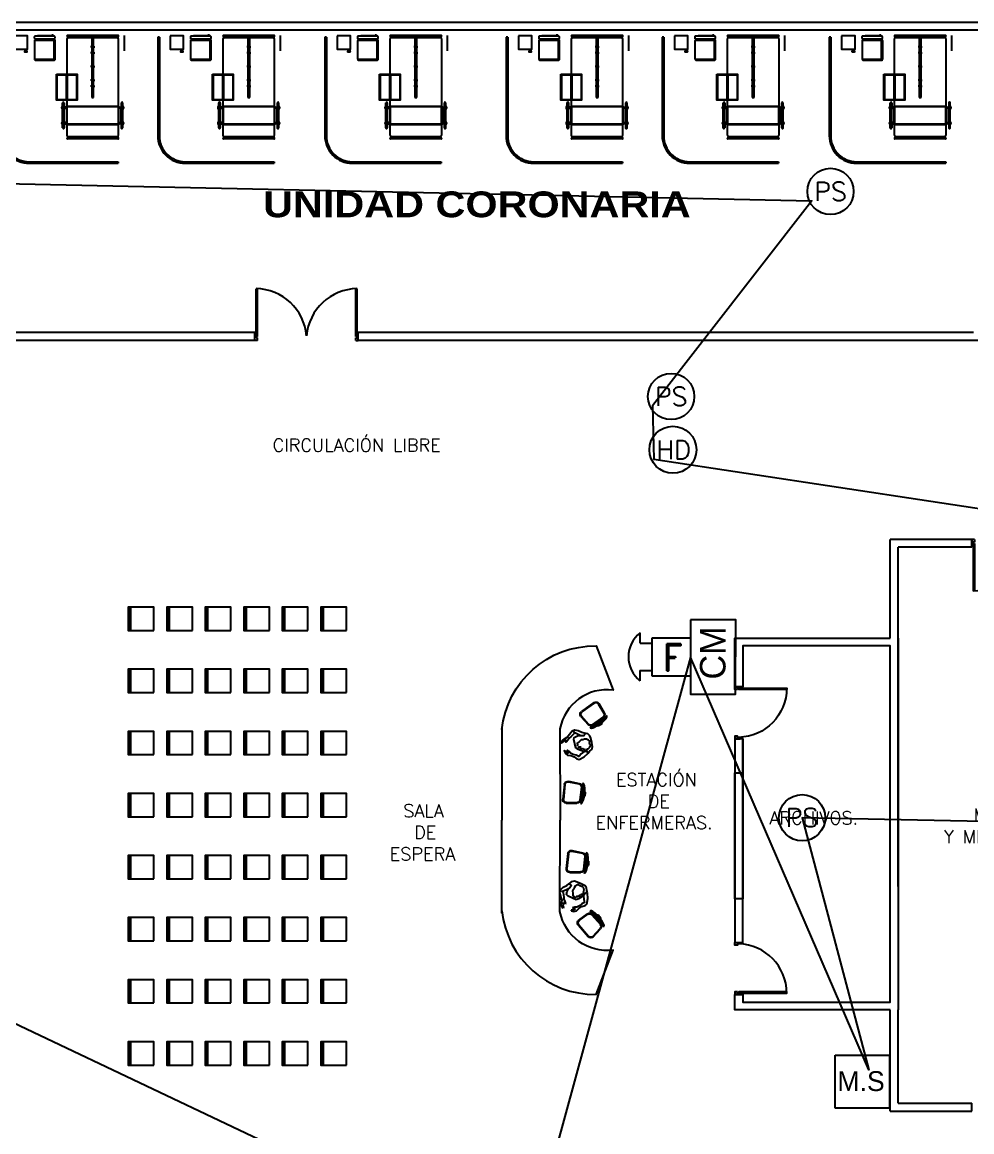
# Model space of a CAD drawing. Header units: metres. Extents: x -39 to 21688, y -24 to 9022.
# Drawn here: x 313.24 to 331.58, y 35 to 56.45 of the extents above; entities that cross this region are included whole.
import ezdxf
from ezdxf.enums import TextEntityAlignment as Align

# ---------------------------------------------------------------- set-up
doc = ezdxf.new("R2010")
doc.units = ezdxf.units.M
doc.header["$MEASUREMENT"] = 0
for name, color, linetype in [('AN-TEXTO', 3, 'Continuous'), ('AR-MOBILIRIO', 1, 'Continuous'), ('AR-MUROS', 6, 'Continuous'), ('AR-PUERTAS', 2, 'Continuous'), ('AR-VENTANAS', 2, 'Continuous'), ('MOBILIARIO', 42, 'Continuous')]:
    doc.layers.add(name, color=color, linetype=linetype)
doc.styles.add('ELEC', font='comic.ttf', dxfattribs={"height": 50})
doc.styles.add('REGULAR-2.5', font='romans.shx', dxfattribs={"height": 2.5})
doc.styles.add('ROMAND', font='romand', dxfattribs={"height": 0.5})
doc.styles.add('ROMANS', font='romans.shx', dxfattribs={"width": 0.75})
doc.styles.add('TITULO-5', font='ariblk.ttf', dxfattribs={"height": 5})

# ---------------------------------------------------------------- blocks, each defined once
blk = doc.blocks.new('AR-ESTACION DE ENFERMERAS')
at = {"layer": 'AR-MOBILIRIO'}
for p, q in [((-1.792, 3.363), (-1.792, 1.567)), ((-0.584, 2.259), (-0.616, 1.969)), ((-0.575, 2.257), (-0.606, 1.968)), ((-0.508, 2.307), (-0.304, 2.266)), ((-0.506, 2.317), (-0.302, 2.276)), ((-0.258, 2.205), (-0.286, 1.956)), ((-0.248, 2.203), (-0.276, 1.955)), ((-0.234, 2.041), (-0.266, 2.044)), ((-0.235, 2.036), (-0.266, 2.039)), ((-0.253, 2.118), (-0.262, 2.039)), ((-0.229, 2.075), (-0.262, 2.079)), ((-0.226, 2.115), (-0.258, 2.119)), ((-0.226, 2.11), (-0.258, 2.114)), ((-0.248, 2.118), (-0.257, 2.038)), ((-0.243, 2.117), (-0.252, 2.038)), ((-0.238, 2.117), (-0.247, 2.037)), ((-0.233, 2.116), (-0.242, 2.037)), ((-0.228, 2.116), (-0.237, 2.036)), ((-0.551, 1.905), (-0.343, 1.905)), ((-0.551, 1.895), (-0.343, 1.895)), ((-1.792, -0.23), (-1.792, 1.566)), ((-0.517, 0.919), (-0.549, 0.63)), ((-0.507, 0.918), (-0.539, 0.629)), ((-0.44, 0.968), (-0.236, 0.927)), ((-0.438, 0.977), (-0.235, 0.937)), ((-0.191, 0.865), (-0.218, 0.616)), ((-0.181, 0.864), (-0.208, 0.615)), ((-0.167, 0.697), (-0.199, 0.7)), ((-0.166, 0.702), (-0.198, 0.705)), ((-0.185, 0.779), (-0.194, 0.7)), ((-0.161, 0.736), (-0.194, 0.74)), ((-0.158, 0.771), (-0.191, 0.775)), ((-0.158, 0.776), (-0.19, 0.78)), ((-0.18, 0.779), (-0.189, 0.699)), ((-0.175, 0.778), (-0.184, 0.698)), ((-0.17, 0.777), (-0.179, 0.698)), ((-0.165, 0.777), (-0.174, 0.697)), ((-0.16, 0.776), (-0.169, 0.697)), ((-0.483, 0.566), (-0.275, 0.566)), ((-0.483, 0.556), (-0.275, 0.556)), ((-0.307, -0.367), (-0.138, -0.245)), ((-0.301, -0.375), (-0.132, -0.254)), ((-0.056, -0.262), (0.108, -0.451)), ((-0.048, -0.255), (0.115, -0.445)), ((0.032, -0.299), (0.007, -0.32)), ((0.035, -0.302), (0.011, -0.323)), ((0.011, -0.316), (0.063, -0.377)), ((0.015, -0.313), (0.067, -0.374)), ((0.019, -0.31), (0.071, -0.37)), ((0.022, -0.307), (0.075, -0.367)), ((0.026, -0.303), (0.078, -0.364)), ((0.03, -0.3), (0.082, -0.361)), ((0.059, -0.328), (0.034, -0.35)), ((0.081, -0.355), (0.056, -0.376)), ((0.084, -0.359), (0.06, -0.38)), ((-0.317, -0.464), (-0.126, -0.684)), ((-0.31, -0.458), (-0.119, -0.678)), ((-0.035, -0.68), (0.106, -0.527)), ((-0.028, -0.687), (0.113, -0.534))]:
    blk.add_line(p, q, dxfattribs=at)
at = {"layer": 'AR-MOBILIRIO', "linetype": 'ByBlock'}
for p, q in [((-0.672, 0.172), (-0.662, 0.218)), ((-0.662, 0.218), (-0.609, 0.269)), ((-0.609, 0.269), (-0.539, 0.304)), ((-0.494, 0.247), (-0.559, 0.213)), ((-0.539, 0.304), (-0.499, 0.332)), ((-0.532, 0.191), (-0.499, 0.25)), ((-0.453, 0.374), (-0.499, 0.332)), ((-0.499, 0.332), (-0.467, 0.322)), ((-0.454, 0.293), (-0.494, 0.247)), ((-0.467, 0.322), (-0.454, 0.293)), ((-0.39, 0.387), (-0.453, 0.374)), ((-0.405, 0.23), (-0.431, 0.203)), ((-0.399, 0.259), (-0.405, 0.23)), ((-0.378, 0.293), (-0.399, 0.259)), ((-0.34, 0.369), (-0.39, 0.387)), ((-0.336, 0.314), (-0.378, 0.293)), ((-0.261, 0.333), (-0.34, 0.369)), ((-0.308, 0.319), (-0.336, 0.314)), ((-0.279, 0.296), (-0.308, 0.319)), ((-0.259, 0.282), (-0.279, 0.296)), ((-0.186, 0.298), (-0.261, 0.333)), ((-0.232, 0.285), (-0.259, 0.282)), ((-0.224, 0.256), (-0.232, 0.285)), ((-0.21, 0.253), (-0.224, 0.256)), ((-0.204, 0.206), (-0.21, 0.253)), ((-0.159, 0.255), (-0.186, 0.298)), ((-0.156, 0.209), (-0.159, 0.255)), ((-0.652, 0.09), (-0.672, 0.172)), ((-0.632, 0.021), (-0.652, 0.09)), ((-0.642, 0.191), (-0.61, 0.17)), ((-0.637, -0.018), (-0.632, 0.021)), ((-0.612, 0.191), (-0.63, 0.185)), ((-0.559, 0.213), (-0.612, 0.191)), ((-0.61, 0.17), (-0.602, 0.118)), ((-0.602, 0.118), (-0.598, 0.08)), ((-0.598, 0.08), (-0.597, 0.04)), ((-0.597, 0.04), (-0.581, -0.004)), ((-0.546, 0.126), (-0.532, 0.191)), ((-0.515, 0.095), (-0.546, 0.126)), ((-0.361, 0.023), (-0.515, 0.095)), ((-0.431, 0.203), (-0.422, 0.15)), ((-0.422, 0.15), (-0.424, 0.105)), ((-0.424, 0.105), (-0.393, 0.085)), ((-0.393, 0.085), (-0.372, 0.064)), ((-0.315, 0.048), (-0.361, 0.023)), ((-0.345, 0.093), (-0.332, 0.111)), ((-0.342, 0.066), (-0.345, 0.093)), ((-0.332, 0.111), (-0.305, 0.09)), ((-0.218, 0.103), (-0.315, 0.048)), ((-0.305, 0.09), (-0.279, 0.108)), ((-0.279, 0.108), (-0.274, 0.131)), ((-0.274, 0.131), (-0.246, 0.132)), ((-0.246, 0.132), (-0.245, 0.15)), ((-0.245, 0.15), (-0.215, 0.138)), ((-0.221, 0.189), (-0.204, 0.206)), ((-0.202, 0.173), (-0.221, 0.189)), ((-0.215, 0.138), (-0.202, 0.173)), ((-0.177, 0.16), (-0.215, 0.104)), ((-0.215, 0.104), (-0.212, 0.039)), ((-0.212, 0.039), (-0.204, -0.009)), ((-0.14, 0.157), (-0.177, 0.16)), ((-0.138, 0.158), (-0.156, 0.209)), ((-0.151, -0.059), (-0.134, 0.052)), ((-0.134, 0.052), (-0.14, 0.157)), ((-0.641, -0.082), (-0.637, -0.018)), ((-0.61, -0.141), (-0.641, -0.082)), ((-0.605, -0.034), (-0.614, -0.07)), ((-0.614, -0.07), (-0.609, -0.106)), ((-0.605, -0.119), (-0.61, -0.141)), ((-0.609, -0.106), (-0.605, -0.119)), ((-0.591, -0.033), (-0.605, -0.034)), ((-0.571, -0.055), (-0.591, -0.033)), ((-0.581, -0.004), (-0.565, -0.044)), ((-0.565, -0.044), (-0.571, -0.055)), ((-0.44, -0.172), (-0.457, -0.176)), ((-0.457, -0.176), (-0.457, -0.186)), ((-0.457, -0.186), (-0.403, -0.199)), ((-0.397, -0.174), (-0.44, -0.172)), ((-0.386, -0.119), (-0.427, -0.13)), ((-0.427, -0.13), (-0.426, -0.136)), ((-0.426, -0.136), (-0.387, -0.146)), ((-0.403, -0.199), (-0.354, -0.185)), ((-0.38, -0.153), (-0.397, -0.174)), ((-0.387, -0.146), (-0.38, -0.153)), ((-0.347, -0.113), (-0.386, -0.119)), ((-0.354, -0.185), (-0.308, -0.141)), ((-0.297, -0.089), (-0.347, -0.113)), ((-0.308, -0.141), (-0.247, -0.104)), ((-0.252, -0.053), (-0.297, -0.089)), ((-0.208, -0.033), (-0.252, -0.053)), ((-0.247, -0.104), (-0.185, -0.084)), ((-0.2, -0.03), (-0.208, -0.033)), ((-0.204, -0.009), (-0.2, -0.03)), ((-0.185, -0.084), (-0.151, -0.059))]:
    blk.add_line(p, q, dxfattribs=at)
at = {"layer": 'AR-MOBILIRIO'}
for points in [[(-1.792, 3.317, -0.388962), (0.028, 4.934), (0.354, 4.08, 0.39649), (-0.672, 3.332), (-0.671, 1.567)], [(-1.792, -0.184, 0.388962), (0.028, -1.801), (0.354, -0.947, -0.39649), (-0.672, -0.199), (-0.671, 1.566)]]:
    blk.add_lwpolyline(points, format="xyb", dxfattribs=at)
at = {"layer": 'AR-MOBILIRIO', "linetype": 'ByBlock'}
for points in [[(-0.626, 3.064), (-0.648, 3.054), (-0.619, 3.115), (-0.566, 3.15), (-0.531, 3.17), (-0.488, 3.228), (-0.436, 3.294), (-0.393, 3.313), (-0.32, 3.302), (-0.25, 3.267), (-0.204, 3.253), (-0.142, 3.242)], [(-0.204, 3.253), (-0.192, 3.221), (-0.208, 3.193), (-0.268, 3.197), (-0.335, 3.228), (-0.385, 3.257), (-0.4, 3.268), (-0.402, 3.281), (-0.399, 3.243), (-0.436, 3.205), (-0.464, 3.179), (-0.496, 3.154), (-0.521, 3.115), (-0.543, 3.078), (-0.556, 3.076), (-0.55, 3.105), (-0.559, 3.115), (-0.593, 3.101), (-0.619, 3.075), (-0.626, 3.064)], [(-0.124, 2.86), (-0.094, 2.906), (-0.059, 2.935), (-0.041, 2.983), (-0.058, 3.064), (-0.078, 3.148), (-0.094, 3.199), (-0.142, 3.242)], [(-0.216, 2.89), (-0.318, 2.934), (-0.366, 2.956), (-0.401, 3.122), (-0.396, 3.165), (-0.336, 3.194), (-0.269, 3.202)], [(-0.32, 2.966), (-0.301, 2.985), (-0.278, 2.986), (-0.279, 2.951), (-0.248, 2.942), (-0.227, 2.951), (-0.21, 2.93), (-0.194, 2.94), (-0.187, 2.909), (-0.15, 2.92), (-0.149, 2.945), (-0.126, 2.942), (-0.092, 2.975), (-0.098, 2.987), (-0.079, 3.012), (-0.098, 3.031), (-0.099, 3.056), (-0.098, 3.093), (-0.119, 3.112), (-0.162, 3.133), (-0.201, 3.129), (-0.228, 3.116), (-0.265, 3.121), (-0.302, 3.081), (-0.339, 3.055), (-0.336, 3.019), (-0.34, 2.99)], [(-0.582, 2.911), (-0.591, 2.906), (-0.568, 2.855), (-0.527, 2.824), (-0.464, 2.815), (-0.398, 2.789), (-0.345, 2.751), (-0.304, 2.739), (-0.205, 2.793), (-0.126, 2.861), (-0.145, 2.892), (-0.214, 2.889)], [(-0.214, 2.889), (-0.263, 2.847), (-0.297, 2.812), (-0.311, 2.796), (-0.318, 2.8), (-0.36, 2.823), (-0.417, 2.837), (-0.466, 2.862), (-0.494, 2.89), (-0.527, 2.916), (-0.532, 2.911), (-0.516, 2.874), (-0.518, 2.864), (-0.545, 2.865), (-0.569, 2.9), (-0.582, 2.911)]]:
    blk.add_lwpolyline(points, dxfattribs=at)
at = {"layer": 'AR-MOBILIRIO'}
for centre, radius, start, end in [((-0.871, 2.148), 0.646, 336.7176, 10.5405), ((-0.206, 2.055), 0.0305, 272.5051, 304.8395), ((-0.202, 2.089), 0.0305, 42.2784, 74.6625), ((-0.804, 0.809), 0.646, 336.7176, 10.5405), ((-0.138, 0.716), 0.0305, 272.5051, 304.8395), ((-0.134, 0.75), 0.0305, 42.2784, 74.6625), ((-0.431, -0.75), 0.646, 23.8876, 57.7104), ((0.067, -0.299), 0.0305, 89.4483, 121.8325), ((0.089, -0.325), 0.0305, 319.675, 352.0095)]:
    blk.add_arc(centre, radius, start, end, dxfattribs=at)
at = {"layer": 'AR-MOBILIRIO', "extrusion": (0, 0, -1)}
for centre, major_axis, start_param, end_param in [((-0.518, 2.251), (0.0369, 0.0554), 4.232936, 5.879449), ((-0.518, 2.251), (0.0313, 0.0471), 4.232936, 5.879449), ((-0.314, 2.211), (0.0313, 0.0471), 5.879449, 7.375986), ((-0.314, 2.211), (0.0369, 0.0554), 5.879449, 7.375986), ((-0.55, 1.962), (0.0369, 0.0554), 2.568445, 4.232936), ((-0.55, 1.962), (0.0313, 0.0471), 2.568445, 4.232936), ((-0.342, 1.962), (0.0313, 0.0471), 1.092801, 2.568445), ((-0.342, 1.962), (0.0369, 0.0554), 1.092801, 2.568445), ((-0.451, 0.912), (0.0369, 0.0554), 4.232936, 5.879449), ((-0.451, 0.912), (0.0313, 0.0471), 4.232936, 5.879449), ((-0.247, 0.871), (0.0313, 0.0471), 5.879449, 7.375986), ((-0.247, 0.871), (0.0369, 0.0554), 5.879449, 7.375986), ((-0.482, 0.623), (0.0369, 0.0554), 2.568445, 4.232936), ((-0.482, 0.623), (0.0313, 0.0471), 2.568445, 4.232936), ((-0.274, 0.622), (0.0313, 0.0471), 1.092801, 2.568445), ((-0.274, 0.622), (0.0369, 0.0554), 1.092801, 2.568445), ((-0.267, -0.421), (-0.0156, 0.0647), 4.232936, 5.879449), ((-0.267, -0.421), (-0.0132, 0.055), 4.232936, 5.879449), ((-0.099, -0.299), (-0.0156, 0.0647), 5.879449, 7.375986), ((-0.099, -0.299), (-0.0132, 0.055), 5.879449, 7.375986), ((0.065, -0.488), (-0.0132, 0.055), 1.092801, 2.568445), ((0.065, -0.488), (-0.0156, 0.0647), 1.092801, 2.568445), ((-0.076, -0.641), (-0.0156, 0.0647), 2.568445, 4.232936), ((-0.076, -0.641), (-0.0132, 0.055), 2.568445, 4.232936)]:
    blk.add_ellipse(centre, major_axis=major_axis, ratio=1, start_param=start_param, end_param=end_param, dxfattribs=at)
at = {"layer": 'AR-MOBILIRIO'}
for centre, major_axis, start_param, end_param in [((-0.244, 2.078), (0.022, 0.194), 2.867658, 6.556557), ((-0.269, 2.081), (0.022, 0.194), 3.414965, 6.009251), ((-0.176, 0.739), (0.022, 0.194), 2.867658, 6.556557), ((-0.202, 0.741), (0.022, 0.194), 3.414965, 6.009251), ((0.047, -0.338), (-0.128, 0.148), 2.867658, 6.556557), ((0.027, -0.354), (-0.128, 0.148), 3.414965, 6.009251)]:
    blk.add_ellipse(centre, major_axis=major_axis, ratio=0.239226, start_param=start_param, end_param=end_param, dxfattribs=at)
for points in [[(-0.188, 2.03), (-0.185, 2.049), (-0.183, 2.068), (-0.18, 2.095), (-0.18, 2.102), (-0.179, 2.11)], [(-0.121, 0.691), (-0.118, 0.71), (-0.115, 0.729), (-0.113, 0.755), (-0.112, 0.763), (-0.112, 0.771)], [(0.119, -0.329), (0.108, -0.314), (0.095, -0.299), (0.078, -0.28), (0.072, -0.274), (0.067, -0.268)]]:
    blk.add_open_spline(points, degree=3, knots=[4.503628, 4.503628, 4.503628, 4.503628, 4.7924379, 4.7924379, 4.9095358, 4.9095358, 4.9095358, 4.9095358], dxfattribs=at)
at = {"layer": 'MOBILIARIO', "linetype": 'ByBlock'}
blk.add_line((-0.63, 0.185), (-0.642, 0.191), dxfattribs=at)
blk = doc.blocks.new('AR-ESTACION DE ENFERMERAS 1')
at = {"layer": 'AR-MOBILIRIO'}
for p, q in [((0.413, 4.588), (0.176, 4.418)), ((0.419, 4.58), (0.182, 4.41)), ((0.5, 4.563), (0.606, 4.384)), ((0.508, 4.568), (0.614, 4.389)), ((0.165, 4.32), (0.304, 4.165)), ((0.172, 4.327), (0.311, 4.172)), ((0.59, 4.309), (0.387, 4.163)), ((0.596, 4.301), (0.393, 4.155)), ((0.481, 4.179), (0.462, 4.205)), ((0.53, 4.247), (0.465, 4.201)), ((0.485, 4.181), (0.466, 4.208)), ((0.533, 4.243), (0.468, 4.197)), ((0.536, 4.239), (0.471, 4.193)), ((0.539, 4.235), (0.474, 4.189)), ((0.542, 4.231), (0.477, 4.185)), ((0.545, 4.227), (0.479, 4.18)), ((0.514, 4.201), (0.494, 4.228)), ((0.542, 4.222), (0.523, 4.248)), ((0.546, 4.225), (0.527, 4.251))]:
    blk.add_line(p, q, dxfattribs=at)
for centre, radius, start, end in [((0.139, 4.727), 0.646, 288.6156, 322.4385), ((0.514, 4.17), 0.0305, 224.4031, 256.7375), ((0.542, 4.19), 0.0305, 354.1764, 26.5605)]:
    blk.add_arc(centre, radius, start, end, dxfattribs=at)
at = {"layer": 'AR-MOBILIRIO', "extrusion": (0, 0, -1)}
for centre, major_axis, start_param, end_param in [((0.452, 4.534), (0.0659, 0.0096), 4.232936, 5.879449), ((0.452, 4.534), (0.056, 0.0081), 4.232936, 5.879449), ((0.215, 4.364), (0.0659, 0.0096), 2.568445, 4.232936), ((0.215, 4.364), (0.056, 0.0081), 2.568445, 4.232936), ((0.557, 4.355), (0.056, 0.0081), 5.879449, 7.375986), ((0.557, 4.355), (0.0659, 0.0096), 5.879449, 7.375986), ((0.354, 4.209), (0.0659, 0.0096), 1.092801, 2.568445), ((0.354, 4.209), (0.056, 0.0081), 1.092801, 2.568445)]:
    blk.add_ellipse(centre, major_axis=major_axis, ratio=1, start_param=start_param, end_param=end_param, dxfattribs=at)
at = {"layer": 'AR-MOBILIRIO'}
for centre, start_param, end_param in [((0.506, 4.214), 2.867658, 6.556557), ((0.491, 4.234), 3.414965, 6.009251)]:
    blk.add_ellipse(centre, major_axis=(0.159, 0.113), ratio=0.239226, start_param=start_param, end_param=end_param, dxfattribs=at)
blk.add_open_spline([(0.507, 4.141), (0.523, 4.151), (0.539, 4.162), (0.561, 4.178), (0.567, 4.182), (0.573, 4.187)], degree=3, knots=[4.503628, 4.503628, 4.503628, 4.503628, 4.7924379, 4.7924379, 4.9095358, 4.9095358, 4.9095358, 4.9095358], dxfattribs=at)
at = {"layer": 'AR-MOBILIRIO', "color": 1}
blk.add_blockref('AR-ESTACION DE ENFERMERAS', (0.431, 0.75), dxfattribs=at)
blk = doc.blocks.new('AR-PUERTA 1')
at = {"layer": 'AR-PUERTAS', "linetype": 'Continuous'}
for points in [[(0.954, 0.033), (0.954, 0.958), (0.929, 0.958), (0.929, 0.033)], [(0.004, 0.058), (0.004, 0.008), (0.029, 0.008), (0.029, -0.042), (-0.021, -0.042), (-0.021, 0.058)], [(0.929, 0.008), (0.929, -0.042), (0.979, -0.042), (0.979, 0.058), (0.954, 0.058), (0.954, 0.008)]]:
    blk.add_lwpolyline(points, close=True, dxfattribs=at)
blk.add_arc((0.954, 0.008), 0.949, 89.9989, 178.4932, dxfattribs=at)
blk = doc.blocks.new('silla')
for points in [[(-0.225, -0.023), (0.225, -0.023), (0.225, 0.023), (-0.225, 0.023)], [(-0.225, -0.473), (0.225, -0.473), (0.225, -0.023), (-0.225, -0.023)]]:
    blk.add_lwpolyline(points, close=True)
blk = doc.blocks.new('*U112')
at = {"layer": 'AR-MOBILIRIO'}
blk.add_blockref('silla', (0, 0.225), dxfattribs=at)
blk = doc.blocks.new('*U113')
at = {"layer": 'AR-MUROS', "color": 0, "linetype": 'ByBlock', "lineweight": -2}
for p in [(0, 3.717), (1.2, 3.717), (2.4, 3.717), (3.6, 3.717), (4.8, 3.717), (6, 3.717), (7.2, 3.717), (8.4, 3.717), (0, 2.974), (1.2, 2.974), (2.4, 2.974), (3.6, 2.974), (4.8, 2.974), (6, 2.974), (7.2, 2.974), (8.4, 2.974), (0, 2.23), (1.2, 2.23), (2.4, 2.23), (3.6, 2.23), (4.8, 2.23), (6, 2.23), (7.2, 2.23), (8.4, 2.23), (0, 1.487), (1.2, 1.487), (2.4, 1.487), (3.6, 1.487), (4.8, 1.487), (6, 1.487), (7.2, 1.487), (8.4, 1.487), (0, 0.743), (1.2, 0.743), (2.4, 0.743), (3.6, 0.743), (4.8, 0.743), (6, 0.743), (7.2, 0.743), (8.4, 0.743), (0, 0), (1.2, 0), (2.4, 0), (3.6, 0), (4.8, 0), (6, 0), (7.2, 0), (8.4, 0)]:
    blk.add_blockref('*U112', p, dxfattribs=at)
blk = doc.blocks.new('AR-CAMILLA 2')
at = {"layer": 'AR-MOBILIRIO'}
for p, q in [((-0.11, 0.319, 0), (-0.41, 0.319, 0)), ((1.377, 0.287, 0), (0.897, 0.287, 0)), ((0.897, 0.257, 0), (0.977, 0.257, 0)), ((0.977, 0.207, 0), (0.977, 0.27, 0)), ((0.997, 0.27, 0), (0.997, 0.207, 0)), ((1.277, 0.257, 0), (0.997, 0.257, 0)), ((1.277, 0.207, 0), (1.277, 0.27, 0)), ((1.297, 0.27, 0), (1.297, 0.207, 0)), ((1.297, 0.257, 0), (1.377, 0.257, 0)), ((-0.41, 0.195, 0), (-0.41, -0.78, 0)), ((-0.385, -0.78, 0), (-0.385, 0.195, 0)), ((-0.385, 0.157, 0), (-0.365, 0.157, 0)), ((-0.365, 0.177, 0), (-0.365, -0.763, 0)), ((1.515, 0.207, 0), (-0.335, 0.207, 0)), ((0.957, -0.793, 0), (0.957, 0.207, 0)), ((0.957, 0.207, 0), (1.317, 0.207, 0)), ((0.967, -0.783, 0), (0.967, 0.197, 0)), ((0.967, 0.197, 0), (1.307, 0.197, 0)), ((1.307, 0.197, 0), (1.307, -0.783, 0)), ((1.317, 0.207, 0), (1.317, -0.793, 0)), ((1.545, -0.763, 0), (1.545, 0.177, 0)), ((1.565, 0.157, 0), (1.545, 0.157, 0)), ((1.565, -0.78, 0), (1.565, 0.195, 0)), ((1.59, 0.195, 0), (1.59, -0.78, 0)), ((2.032, -1.52, 0), (2.032, 0.2, 0)), ((2.032, 0.2, 0), (2.062, 0.2, 0)), ((2.062, -1.52, 0), (2.062, 0.2, 0)), ((0.79, -0.275, 0), (-0.41, -0.275, 0)), ((-0.41, -0.275, 0), (-0.41, -0.31, 0)), ((-0.41, -0.31, 0), (0.79, -0.31, 0)), ((-0.19, -0.275, 0), (-0.19, -0.252, 0)), ((-0.19, -0.31, 0), (-0.19, -0.333, 0)), ((-0.073, -0.275, 0), (-0.073, -0.252, 0)), ((-0.073, -0.31, 0), (-0.073, -0.333, 0)), ((0.19, -0.275, 0), (0.19, -0.252, 0)), ((0.19, -0.31, 0), (0.19, -0.333, 0)), ((0.453, -0.275, 0), (0.453, -0.252, 0)), ((0.453, -0.31, 0), (0.453, -0.333, 0)), ((0.57, -0.275, 0), (0.57, -0.252, 0)), ((0.57, -0.31, 0), (0.57, -0.333, 0)), ((0.79, -0.31, 0), (0.79, -0.275, 0)), ((0.35, -0.603, 0), (0.83, -0.603, 0)), ((0.35, -0.783, 0), (0.35, -0.603, 0)), ((0.83, -0.783, 0), (0.83, -0.603, 0)), ((-0.385, -0.743, 0), (-0.365, -0.743, 0)), ((-0.335, -0.793, 0), (1.515, -0.793, 0)), ((0.34, -0.793, 0), (0.84, -0.793, 0)), ((0.35, -0.783, 0), (0.83, -0.783, 0)), ((0.35, -0.803, 0), (0.83, -0.803, 0)), ((0.35, -0.983, 0), (0.35, -0.803, 0)), ((0.83, -0.983, 0), (0.83, -0.803, 0)), ((0.897, -0.843, 0), (0.977, -0.843, 0)), ((1.317, -0.793, 0), (0.957, -0.793, 0)), ((1.307, -0.783, 0), (0.967, -0.783, 0)), ((0.977, -0.793, 0), (0.977, -0.856, 0)), ((0.997, -0.856, 0), (0.997, -0.793, 0)), ((1.277, -0.843, 0), (0.997, -0.843, 0)), ((1.277, -0.793, 0), (1.277, -0.856, 0)), ((1.297, -0.856, 0), (1.297, -0.793, 0)), ((1.297, -0.843, 0), (1.377, -0.843, 0)), ((1.565, -0.743, 0), (1.545, -0.743, 0)), ((-0.419, -1.081, 0), (-0.419, -1.054, 0)), ((-0.394, -1.054, 0), (-0.419, -1.054, 0)), ((-0.331, -1.054, 0), (-0.346, -1.054, 0)), ((-0.309, -1.042, 0), (-0.309, -1.392, 0)), ((0.044, -1.04, 0), (-0.306, -1.04, 0)), ((0.35, -0.983, 0), (0.83, -0.983, 0)), ((1.377, -0.873, 0), (0.897, -0.873, 0)), ((-0.419, -1.081, 0), (-0.394, -1.081, 0)), ((-0.407, -1.358, 0), (-0.407, -1.081, 0)), ((-0.346, -1.081, 0), (-0.331, -1.081, 0)), ((-0.134, -1.582, 0), (-0.144, -1.582, 0)), ((-0.144, -1.812, 0), (-0.144, -1.584, 0)), ((-0.134, -1.587, 0), (-0.144, -1.587, 0)), ((-0.119, -1.6, 0), (-0.119, -1.569, 0)), ((-0.114, -1.601, 0), (-0.114, -1.568, 0)), ((-0.109, -1.602, 0), (-0.109, -1.567, 0)), ((-0.104, -1.603, 0), (-0.104, -1.566, 0)), ((-0.099, -1.604, 0), (-0.099, -1.565, 0)), ((-0.094, -1.605, 0), (-0.094, -1.565, 0)), ((-0.089, -1.605, 0), (-0.089, -1.564, 0)), ((-0.378, -2.02, 0), (1.532, -2.02, 0)), ((-0.378, -2.02, 0), (-0.378, -2.05, 0)), ((-0.378, -2.05, 0), (1.532, -2.05, 0))]:
    blk.add_line(p, q, dxfattribs=at)
at = {"layer": 'AR-MOBILIRIO', "elevation": 0}
for points in [[(0.34, -0.993), (0.34, -0.593), (0.84, -0.593), (0.84, -0.993)], [(-0.404, -1.812), (-0.144, -1.812), (-0.144, -1.552), (-0.404, -1.552)]]:
    blk.add_lwpolyline(points, close=True, dxfattribs=at)
for points in [[(-0.394, -1.035), (-0.394, -1.406, 0.414214), (-0.379, -1.421), (-0.361, -1.421, 0.414214), (-0.346, -1.406), (-0.346, -1.035, 0.414214), (-0.361, -1.02), (-0.379, -1.02, 0.414214)], [(-0.331, -1.042), (-0.331, -1.392, 0.414214), (-0.306, -1.417), (0.044, -1.417, 0.414214), (0.069, -1.392), (0.069, -1.042, 0.414214), (0.044, -1.017), (-0.306, -1.017, 0.414214)], [(-0.131, -1.572), (-0.091, -1.564, -0.487928), (-0.085, -1.569), (-0.085, -1.6, -0.487928), (-0.091, -1.605), (-0.131, -1.598, -0.344151), (-0.134, -1.593), (-0.134, -1.576, -0.344151)]]:
    blk.add_lwpolyline(points, format="xyb", close=True, dxfattribs=at)
blk.add_lwpolyline([(0.047, -1.392), (0.047, -1.042)], dxfattribs=at)
at = {"layer": 'AR-MOBILIRIO'}
for centre, radius, start, end in [((0.897, 0.272, 0), 0.015, 90, 270), ((0.987, 0.287, 0), 0.02, 360, 180), ((0.987, 0.27, 0), 0.01, 360, 180), ((1.287, 0.287, 0), 0.02, 360, 180), ((1.287, 0.27, 0), 0.01, 360, 180), ((1.377, 0.272, 0), 0.015, 270, 90), ((-0.397, 0.195, 0), 0.0125, 360, 180), ((-0.335, 0.177, 0), 0.03, 90, 180), ((1.515, 0.177, 0), 0.03, 360, 90), ((1.578, 0.195, 0), 0.0125, 360, 180), ((-0.397, -0.78, 0), 0.0125, 180, 360), ((-0.335, -0.763, 0), 0.03, 180, 270), ((0.897, -0.858, 0), 0.015, 90, 270), ((0.987, -0.856, 0), 0.01, 180, 360), ((1.287, -0.856, 0), 0.01, 180, 360), ((1.377, -0.858, 0), 0.015, 270, 90), ((1.515, -0.763, 0), 0.03, 270, 360), ((1.578, -0.78, 0), 0.0125, 180, 360), ((-0.306, -1.042, 0), 0.0029, 90, 180), ((0.044, -1.042, 0), 0.0029, 360, 90), ((0.987, -0.873, 0), 0.02, 180, 360), ((1.287, -0.873, 0), 0.02, 180, 360), ((1.532, -1.52, 0), 0.5, 270, 360), ((1.532, -1.52, 0), 0.53, 270, 360)]:
    blk.add_arc(centre, radius, start, end, dxfattribs=at)
blk = doc.blocks.new('111111')
at = {"layer": 'AR-PUERTAS', "linetype": 'Continuous'}
for p, q in [((254.317, 121.561), (254.317, 122.51)), ((254.342, 121.586), (254.342, 122.51)), ((256.267, 122.51), (256.242, 122.51)), ((256.242, 121.586), (256.242, 122.51)), ((256.267, 121.561), (256.267, 122.51)), ((254.292, 121.511), (254.292, 121.611)), ((254.317, 121.611), (254.292, 121.611)), ((254.342, 121.511), (254.292, 121.511)), ((254.342, 121.586), (254.317, 121.586)), ((254.342, 121.561), (254.317, 121.561)), ((254.342, 121.511), (254.342, 121.561)), ((256.242, 121.586), (256.267, 121.586)), ((256.242, 121.511), (256.242, 121.561)), ((256.242, 121.561), (256.267, 121.561)), ((256.242, 121.511), (256.292, 121.511)), ((256.267, 121.611), (256.292, 121.611)), ((256.292, 121.511), (256.292, 121.611))]:
    blk.add_line(p, q, dxfattribs=at)
for centre, start, end in [((254.297, 121.512), 5.0221, 88.847), ((256.287, 121.512), 91.153, 174.9779)]:
    blk.add_arc(centre, 0.999, start, end, dxfattribs=at)
blk = doc.blocks.new('PS SENSOR')
at = {"ltscale": 8}
blk.add_circle((0, 0), 20.42, dxfattribs=at)
at = {"ltscale": 8, "style": 'ROMANS'}
blk.add_text('PS', height=16.335, dxfattribs=at).set_placement((0, 0), align=Align.MIDDLE)
blk = doc.blocks.new('HD SENSOR')
at = {"ltscale": 8}
blk.add_circle((-0.65, 0), 20.73, dxfattribs=at)
at = {"ltscale": 8, "style": 'ROMANS'}
blk.add_text('HD', height=16.585, dxfattribs=at).set_placement((0, 0), align=Align.MIDDLE)
blk = doc.blocks.new('INT SIREN')
at = {"ltscale": 8}
for p, q in [((-24.72, 16.12), (-24.72, 21.09)), ((-18.73, 0), (-18.73, 18.73)), ((-18.73, 18.73), (0, 18.73)), ((0, 18.73), (0, 0)), ((-24.72, 16.12), (-18.73, 16.12)), ((-24.72, 2.67), (-24.72, -2.32)), ((-24.72, 2.67), (-18.73, 2.67)), ((0, 0), (-18.73, 0))]:
    blk.add_line(p, q, dxfattribs=at)
blk.add_ellipse((-15.42, 9.39), major_axis=(0, 14.95), ratio=1, start_param=0.671127, end_param=2.470465, dxfattribs=at)
at = {"ltscale": 8, "style": 'ROMAND', "text_generation_flag": 6}
blk.add_text('F', height=13.19, rotation=180, dxfattribs=at).set_placement((-13.79, 2.59))
blk = doc.blocks.new('CONTOL MODULE')
at = {"ltscale": 8}
blk.add_lwpolyline([(52.32, 31.74), (0, 31.74), (0, 0), (52.32, 0)], close=True, dxfattribs=at)
at = {"ltscale": 8, "insert": (10.33, 25.09), "char_height": 18, "width": 37.8, "attachment_point": 1}
blk.add_mtext('CM', dxfattribs=at)
blk = doc.blocks.new('MANUAL CALL POINT')
at = {"ltscale": 8}
for p, q in [((0, 18.71), (19.12, 18.71)), ((0, 0), (0, 18.71)), ((19.12, 18.71), (19.12, 0)), ((19.12, 0), (0, 0))]:
    blk.add_line(p, q, dxfattribs=at)
at = {"ltscale": 8, "style": 'ELEC'}
blk.add_text('M.S', height=7, dxfattribs=at).set_placement((0.8, 6.05))

msp = doc.modelspace()

# ---------------------------------------------------------------- linework, layer by layer
at = {"layer": 'AR-MUROS'}
for p, q in [((283.65483, 56.44698), (377.59443, 56.44698)), ((331.61303, 50.44698), (319.72871, 50.44698)), ((317.72871, 50.29698), (303.50483, 50.29698)), ((333.9526, 50.29698), (319.72871, 50.29698)), ((331.57983, 46.44698), (330.00483, 46.44698)), ((331.57983, 46.29698), (330.15483, 46.29698))]:
    msp.add_line(p, q, dxfattribs=at)
for points in [[(303.65483, 56.29698), (333.8026, 56.29698)], [(317.72871, 50.44698), (303.65483, 50.44698), (303.65483, 56.29698)], [(317.72871, 50.29698), (317.72871, 50.44698)], [(319.72871, 50.29698), (319.72871, 50.44698)], [(330.00483, 44.5395), (330.00483, 46.44698)], [(331.57983, 46.29698), (331.57983, 46.44698)], [(330.15483, 44.5395), (330.15483, 46.29698)], [(330.00483, 37.35646), (327.00456, 37.35646), (327.00457, 37.6549), (327.15483, 37.6549), (327.15483, 37.50646), (330.00483, 37.50646), (330.00483, 44.3895), (327.15483, 44.3895), (327.15483, 43.5967), (327.00479, 43.5967), (327.00483, 44.5395), (330.00483, 44.5395)], [(330.15483, 39.7395), (330.15483, 44.5395)], [(330.15483, 44.5395), (330.15483, 37.35646)], [(327.15483, 44.3895), (327.15483, 43.5967)], [(327.00457, 42.5967), (327.00457, 38.6549), (327.15483, 38.6549), (327.15483, 42.5967), (327.00479, 42.5967)], [(327.15483, 42.5967), (327.15483, 39.8895)], [(330.00483, 35.39888), (330.00483, 37.35646)], [(330.15483, 35.54888), (330.15483, 37.35646)], [(330.00483, 35.39888), (331.57983, 35.39888)], [(330.15483, 35.54888), (331.57983, 35.54888)], [(331.57983, 35.39888), (331.57983, 35.54888)]]:
    msp.add_lwpolyline(points, dxfattribs=at)
at = {"layer": 'AR-VENTANAS'}
for points in [[(308.07835, 53.4344), (328.49244, 52.99691), (325.4141, 49.03258), (325.43857, 48.00029), (334.35641, 46.64564), (339.84794, 53.67331), (343.02045, 53.94648), (341.2082, 49.81347), (341.75621, 49.03188), (356.33529, 50.74581)], [(346.54857, 37.16548), (341.49763, 44.18442), (341.95215, 38.27268), (337.30224, 44.19846), (337.53557, 37.64593), (337.33287, 33.31613), (337.85415, 32.62273), (332.44449, 40.98073), (328.3016, 41.06967), (329.59086, 36.19776), (326.14636, 44.17566), (323.17949, 33.31613), (323.20395, 32.28384), (311.64348, 37.77261)]]:
    msp.add_lwpolyline(points, dxfattribs=at)
msp.add_lwpolyline([(327.00457, 41.93456), (327.15457, 41.93456), (327.15457, 39.50288), (327.00457, 39.50288)], close=True, dxfattribs=at)

# ---------------------------------------------------------------- block references
msp.add_blockref('111111', (63.43652, -71.21412))
at = {"xscale": -1, "rotation": 180}
msp.add_blockref('111111', (77.28763, 167.95809), dxfattribs=at)
at = {"layer": 'AR-MOBILIRIO'}
msp.add_blockref('AR-ESTACION DE ENFERMERAS 1', (323.86522, 38.70584), dxfattribs=at)
at = {"layer": 'AR-MUROS'}
for name, p, rotation in [('AR-CAMILLA 2', (314.89045, 55.78216, 0), 270), ('AR-CAMILLA 2', (317.90511, 55.78216, 0), 270), ('AR-CAMILLA 2', (321.13239, 55.78216, 0), 270), ('AR-CAMILLA 2', (324.63433, 55.78216, 0), 270), ('AR-CAMILLA 2', (327.64899, 55.78216, 0), 270), ('AR-CAMILLA 2', (330.87627, 55.78216, 0), 270), ('*U113', (319.25025, 36.51318), 90), ('AR-PUERTA 1', (327.0462, 38.63408), 270)]:
    msp.add_blockref(name, p, dxfattribs=dict(at, rotation=rotation))
at = {"layer": 'AR-MUROS', "xscale": -1, "rotation": 270}
msp.add_blockref('AR-PUERTA 1', (327.0462, 42.61752), dxfattribs=at)
at = {"layer": 'AR-PUERTAS'}
for name, p, xscale, yscale, zscale in [('PS SENSOR', (328.85036, 53.17586), 0.02191086110359542, 0.02191086110359542, 0.02191086110359542), ('PS SENSOR', (325.77201, 49.21153), 0.02191086110359542, 0.02191086110359542, 0.02191086110359542), ('HD SENSOR', (325.81927, 48.18199), 0.02191086110359542, 0.02191086110359542, 0.02191086110359542), ('PS SENSOR', (328.3016, 41.06967), 0.02191086110359542, 0.02191086110359542, 0.02191086110359542), ('MANUAL CALL POINT', (328.94042, 35.45333), 0.05486273690753236, 0.05486273690753236, 0.05486273690753236)]:
    msp.add_blockref(name, p, dxfattribs=dict(at, xscale=xscale, yscale=yscale, zscale=zscale))
for name, p, xscale, yscale, zscale, rotation in [('CONTOL MODULE', (327.0152, 43.45591), 0.02743136845376618, 0.02743136845376618, 0.02743136845376618, 89.85862731912245), ('INT SIREN', (326.14545, 43.80564), 0.03950117057348717, 0.03950117057348717, 0.03950117057348717, 359.8586273191225)]:
    msp.add_blockref(name, p, dxfattribs=dict(at, xscale=xscale, yscale=yscale, zscale=zscale, rotation=rotation))

# ---------------------------------------------------------------- texts
at = {"layer": 'AN-TEXTO', "attachment_point": 1}
for s, width, gutter_width, heights, insert, char_height, style in [('\\pi2.97811;UNIDAD CORONARIA', 13.9391766, 2.5, [0], (314.91118, 53.17586), 0.5, 'TITULO-5'), ('\\pi1.09558;CIRCULACIÓN LIBRE ', 5.7863988, 1.25, [0.30966], (316.97805, 48.39547), 0.25, 'REGULAR-2.5'), ('\\pi-0.15357;ESTACIÓN\\P\\pi0.45953;DE\\P\\pi-0.54643;ENFERMERAS.', 1.3238154, 1.25, [1.17528], (324.85851, 41.9299), 0.25, 'REGULAR-2.5'), ('\\pi0.97086;ÁREA DE\\P\\pi0.73872;MATERIALES \\P\\pi0.16729;Y MEDICAMENTOS', 3.5369651, 1.25, [0], (330.87327, 41.66227), 0.25, 'REGULAR-2.5'), ('\\pi0.25119;SALA\\P\\pi0.45953;DE\\P\\pi-0.01071;ESPERA', 1.3238154, 1.25, [1.17528], (320.34736, 41.32709), 0.25, 'REGULAR-2.5'), ('\\pi-0.26071;ARCHIVOS.', 1.3238154, 1.25, [1.17528], (327.93159, 41.1907), 0.25, 'REGULAR-2.5')]:
    msp.add_mtext_dynamic_manual_height_columns(s, width=width, gutter_width=gutter_width, heights=heights, dxfattribs=dict(at, insert=insert, char_height=char_height, style=style))

doc.saveas('drawing.dxf')
